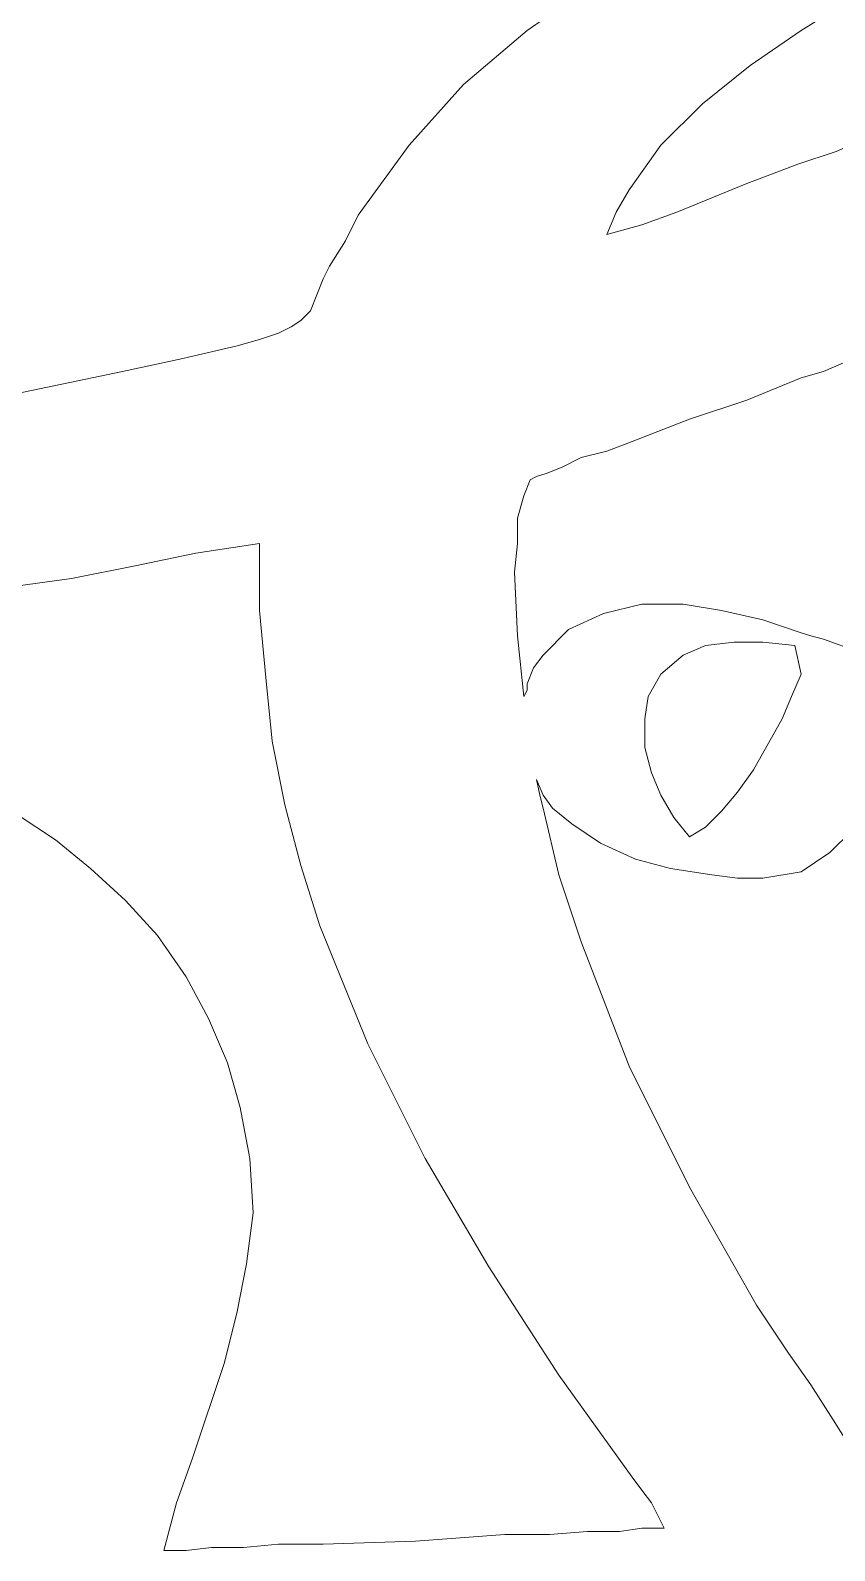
# Model space of a CAD drawing. Header units: centimetres. Extents: x -51 to 51, y -37 to 37.
# Drawn here: x -22.71 to -16.03, y -7.98 to 4.63 of the extents above; entities that cross this region are included whole.
import ezdxf

# ---------------------------------------------------------------- set-up
doc = ezdxf.new("R2010")
doc.units = ezdxf.units.CM
doc.header["$MEASUREMENT"] = 0
doc.layers.add('Layer 1', color=7, linetype='Continuous')

msp = doc.modelspace()

# ---------------------------------------------------------------- linework, layer by layer
at = {"layer": 'Layer 1', "lineweight": 9}
for points, knots in [([(-15.06847, 5.26094), (-15.06847, 5.26094), (-15.46502, 5.10232), (-15.46502, 5.10232), (-15.46502, 5.10232), (-15.46502, 5.10232), (-15.888, 4.89083), (-15.888, 4.89083), (-15.888, 4.89083), (-15.888, 4.89083), (-16.31099, 4.62646), (-16.31099, 4.62646), (-16.31099, 4.62646), (-16.31099, 4.62646), (-16.73397, 4.33566), (-16.73397, 4.33566), (-16.73397, 4.33566), (-16.73397, 4.33566), (-17.13052, 4.01842), (-17.13052, 4.01842), (-17.13052, 4.01842), (-17.13052, 4.01842), (-17.47419, 3.67475), (-17.47419, 3.67475), (-17.47419, 3.67475), (-17.47419, 3.67475), (-17.73856, 3.30464), (-17.73856, 3.30464), (-17.73856, 3.30464), (-17.73856, 3.30464), (-17.8443, 3.11958), (-17.8443, 3.11958), (-17.8443, 3.11958), (-17.8443, 3.11958), (-17.92361, 2.93453), (-17.92361, 2.93453)], [0, 0, 0, 0, 0.1, 0.1, 0.1, 0.1, 0.2, 0.2, 0.2, 0.2, 0.3, 0.3, 0.3, 0.3, 0.4, 0.4, 0.4, 0.4, 0.5, 0.5, 0.5, 0.5, 0.6, 0.6, 0.6, 0.6, 0.7, 0.7, 0.7, 0.7, 0.8, 0.8, 0.8, 0.8, 1, 1, 1, 1]), ([(-19.98566, 3.09315), (-19.98566, 3.09315), (-19.56267, 3.67475), (-19.56267, 3.67475), (-19.56267, 3.67475), (-19.56267, 3.67475), (-19.11325, 4.17704), (-19.11325, 4.17704), (-19.11325, 4.17704), (-19.11325, 4.17704), (-18.58452, 4.62646), (-18.58452, 4.62646), (-18.58452, 4.62646), (-18.58452, 4.62646), (-17.97648, 5.04945), (-17.97648, 5.04945)], [0, 0, 0, 0, 0.2, 0.2, 0.2, 0.2, 0.4, 0.4, 0.4, 0.4, 0.6, 0.6, 0.6, 0.6, 1, 1, 1, 1]), ([(-16.76041, 3.35751), (-16.76041, 3.35751), (-16.54891, 3.43682), (-16.54891, 3.43682), (-16.54891, 3.43682), (-16.54891, 3.43682), (-16.33742, 3.51613), (-16.33742, 3.51613), (-16.33742, 3.51613), (-16.33742, 3.51613), (-16.02018, 3.62188), (-16.02018, 3.62188), (-16.02018, 3.62188), (-16.02018, 3.62188), (-15.78226, 3.72762), (-15.78226, 3.72762), (-15.78226, 3.72762), (-15.78226, 3.72762), (-15.57076, 3.78049), (-15.57076, 3.78049), (-15.57076, 3.78049), (-15.57076, 3.78049), (-15.33284, 3.78049), (-15.33284, 3.78049), (-15.33284, 3.78049), (-15.33284, 3.78049), (-15.06847, 3.75406), (-15.06847, 3.75406), (-15.06847, 3.75406), (-15.06847, 3.75406), (-14.90985, 3.72762), (-14.90985, 3.72762), (-14.90985, 3.72762), (-14.90985, 3.72762), (-14.75123, 3.67475), (-14.75123, 3.67475), (-14.75123, 3.67475), (-14.75123, 3.67475), (-14.53974, 3.62188), (-14.53974, 3.62188), (-14.53974, 3.62188), (-14.53974, 3.62188), (-14.30181, 3.569), (-14.30181, 3.569)], [0, 0, 0, 0, 0.08333333, 0.08333333, 0.08333333, 0.08333333, 0.16666667, 0.16666667, 0.16666667, 0.16666667, 0.25, 0.25, 0.25, 0.25, 0.33333333, 0.33333333, 0.33333333, 0.33333333, 0.41666667, 0.41666667, 0.41666667, 0.41666667, 0.5, 0.5, 0.5, 0.5, 0.58333333, 0.58333333, 0.58333333, 0.58333333, 0.66666667, 0.66666667, 0.66666667, 0.66666667, 0.75, 0.75, 0.75, 0.75, 0.83333333, 0.83333333, 0.83333333, 0.83333333, 1, 1, 1, 1]), ([(-17.92361, 2.93453), (-17.92361, 2.93453), (-17.63281, 3.01384), (-17.63281, 3.01384), (-17.63281, 3.01384), (-17.63281, 3.01384), (-17.34201, 3.11958), (-17.34201, 3.11958), (-17.34201, 3.11958), (-17.34201, 3.11958), (-16.76041, 3.35751), (-16.76041, 3.35751)], [0, 0, 0, 0, 0.25, 0.25, 0.25, 0.25, 0.5, 0.5, 0.5, 0.5, 1, 1, 1, 1]), ([(-20.22359, 2.67016), (-20.22359, 2.67016), (-20.0914, 2.88165), (-20.0914, 2.88165), (-20.0914, 2.88165), (-20.0914, 2.88165), (-19.98566, 3.09315), (-19.98566, 3.09315)], [0, 0, 0, 0, 0.33333333, 0.33333333, 0.33333333, 0.33333333, 1, 1, 1, 1]), ([(-20.46151, 2.22074), (-20.46151, 2.22074), (-20.3822, 2.30005), (-20.3822, 2.30005), (-20.3822, 2.30005), (-20.3822, 2.30005), (-20.32933, 2.43223), (-20.32933, 2.43223), (-20.32933, 2.43223), (-20.32933, 2.43223), (-20.27646, 2.56442), (-20.27646, 2.56442), (-20.27646, 2.56442), (-20.27646, 2.56442), (-20.22359, 2.67016), (-20.22359, 2.67016)], [0, 0, 0, 0, 0.2, 0.2, 0.2, 0.2, 0.4, 0.4, 0.4, 0.4, 0.6, 0.6, 0.6, 0.6, 1, 1, 1, 1]), ([(-23.63389, 1.48052), (-23.63389, 1.48052), (-23.50171, 1.50696), (-23.50171, 1.50696), (-23.50171, 1.50696), (-23.50171, 1.50696), (-23.34309, 1.53339), (-23.34309, 1.53339), (-23.34309, 1.53339), (-23.34309, 1.53339), (-23.15803, 1.55983), (-23.15803, 1.55983), (-23.15803, 1.55983), (-23.15803, 1.55983), (-22.94654, 1.58627), (-22.94654, 1.58627), (-22.94654, 1.58627), (-22.94654, 1.58627), (-22.44425, 1.69201), (-22.44425, 1.69201), (-22.44425, 1.69201), (-22.44425, 1.69201), (-21.94196, 1.79776), (-21.94196, 1.79776), (-21.94196, 1.79776), (-21.94196, 1.79776), (-21.43966, 1.9035), (-21.43966, 1.9035), (-21.43966, 1.9035), (-21.43966, 1.9035), (-20.99024, 2.00925), (-20.99024, 2.00925), (-20.99024, 2.00925), (-20.99024, 2.00925), (-20.80519, 2.06212), (-20.80519, 2.06212), (-20.80519, 2.06212), (-20.80519, 2.06212), (-20.64657, 2.115), (-20.64657, 2.115), (-20.64657, 2.115), (-20.64657, 2.115), (-20.54082, 2.16787), (-20.54082, 2.16787), (-20.54082, 2.16787), (-20.54082, 2.16787), (-20.46151, 2.22074), (-20.46151, 2.22074)], [0, 0, 0, 0, 0.07692308, 0.07692308, 0.07692308, 0.07692308, 0.15384615, 0.15384615, 0.15384615, 0.15384615, 0.23076923, 0.23076923, 0.23076923, 0.23076923, 0.30769231, 0.30769231, 0.30769231, 0.30769231, 0.38461538, 0.38461538, 0.38461538, 0.38461538, 0.46153846, 0.46153846, 0.46153846, 0.46153846, 0.53846154, 0.53846154, 0.53846154, 0.53846154, 0.61538462, 0.61538462, 0.61538462, 0.61538462, 0.69230769, 0.69230769, 0.69230769, 0.69230769, 0.76923077, 0.76923077, 0.76923077, 0.76923077, 0.84615385, 0.84615385, 0.84615385, 0.84615385, 1, 1, 1, 1]), ([(-15.72938, 1.95638), (-15.72938, 1.95638), (-15.80869, 1.92994), (-15.80869, 1.92994), (-15.80869, 1.92994), (-15.80869, 1.92994), (-15.94087, 1.87707), (-15.94087, 1.87707), (-15.94087, 1.87707), (-15.94087, 1.87707), (-16.12593, 1.79776), (-16.12593, 1.79776), (-16.12593, 1.79776), (-16.12593, 1.79776), (-16.31099, 1.74489), (-16.31099, 1.74489), (-16.31099, 1.74489), (-16.31099, 1.74489), (-16.76041, 1.55983), (-16.76041, 1.55983), (-16.76041, 1.55983), (-16.76041, 1.55983), (-17.23626, 1.40121), (-17.23626, 1.40121), (-17.23626, 1.40121), (-17.23626, 1.40121), (-17.71212, 1.21616), (-17.71212, 1.21616), (-17.71212, 1.21616), (-17.71212, 1.21616), (-17.92361, 1.13685), (-17.92361, 1.13685), (-17.92361, 1.13685), (-17.92361, 1.13685), (-18.1351, 1.08397), (-18.1351, 1.08397), (-18.1351, 1.08397), (-18.1351, 1.08397), (-18.29372, 1.00466), (-18.29372, 1.00466), (-18.29372, 1.00466), (-18.29372, 1.00466), (-18.4259, 0.95179), (-18.4259, 0.95179), (-18.4259, 0.95179), (-18.4259, 0.95179), (-18.50521, 0.92535), (-18.50521, 0.92535), (-18.50521, 0.92535), (-18.50521, 0.92535), (-18.55809, 0.89892), (-18.55809, 0.89892)], [0, 0, 0, 0, 0.07142857, 0.07142857, 0.07142857, 0.07142857, 0.14285714, 0.14285714, 0.14285714, 0.14285714, 0.21428571, 0.21428571, 0.21428571, 0.21428571, 0.28571429, 0.28571429, 0.28571429, 0.28571429, 0.35714286, 0.35714286, 0.35714286, 0.35714286, 0.42857143, 0.42857143, 0.42857143, 0.42857143, 0.5, 0.5, 0.5, 0.5, 0.57142857, 0.57142857, 0.57142857, 0.57142857, 0.64285714, 0.64285714, 0.64285714, 0.64285714, 0.71428571, 0.71428571, 0.71428571, 0.71428571, 0.78571429, 0.78571429, 0.78571429, 0.78571429, 0.85714286, 0.85714286, 0.85714286, 0.85714286, 1, 1, 1, 1]), ([(-18.55809, 0.89892), (-18.55809, 0.89892), (-18.61096, 0.76674), (-18.61096, 0.76674), (-18.61096, 0.76674), (-18.61096, 0.76674), (-18.66383, 0.58168), (-18.66383, 0.58168), (-18.66383, 0.58168), (-18.66383, 0.58168), (-18.66383, 0.37019), (-18.66383, 0.37019), (-18.66383, 0.37019), (-18.66383, 0.37019), (-18.69027, 0.13226), (-18.69027, 0.13226), (-18.69027, 0.13226), (-18.69027, 0.13226), (-18.66383, -0.39647), (-18.66383, -0.39647), (-18.66383, -0.39647), (-18.66383, -0.39647), (-18.61096, -0.89876), (-18.61096, -0.89876)], [0, 0, 0, 0, 0.14285714, 0.14285714, 0.14285714, 0.14285714, 0.28571429, 0.28571429, 0.28571429, 0.28571429, 0.42857143, 0.42857143, 0.42857143, 0.42857143, 0.57142857, 0.57142857, 0.57142857, 0.57142857, 0.71428571, 0.71428571, 0.71428571, 0.71428571, 1, 1, 1, 1]), ([(-22.94654, 0.00008), (-22.94654, 0.00008), (-22.36494, 0.07939), (-22.36494, 0.07939), (-22.36494, 0.07939), (-22.36494, 0.07939), (-21.83621, 0.18513), (-21.83621, 0.18513), (-21.83621, 0.18513), (-21.83621, 0.18513), (-21.33392, 0.29088), (-21.33392, 0.29088), (-21.33392, 0.29088), (-21.33392, 0.29088), (-20.80519, 0.37019), (-20.80519, 0.37019)], [0, 0, 0, 0, 0.2, 0.2, 0.2, 0.2, 0.4, 0.4, 0.4, 0.4, 0.6, 0.6, 0.6, 0.6, 1, 1, 1, 1]), ([(-20.80519, 0.37019), (-20.80519, 0.37019), (-20.80519, -0.18498), (-20.80519, -0.18498), (-20.80519, -0.18498), (-20.80519, -0.18498), (-20.75231, -0.74014), (-20.75231, -0.74014), (-20.75231, -0.74014), (-20.75231, -0.74014), (-20.69944, -1.26887), (-20.69944, -1.26887), (-20.69944, -1.26887), (-20.69944, -1.26887), (-20.5937, -1.7976), (-20.5937, -1.7976), (-20.5937, -1.7976), (-20.5937, -1.7976), (-20.46151, -2.2999), (-20.46151, -2.2999), (-20.46151, -2.2999), (-20.46151, -2.2999), (-20.30289, -2.80219), (-20.30289, -2.80219), (-20.30289, -2.80219), (-20.30289, -2.80219), (-19.90635, -3.78034), (-19.90635, -3.78034), (-19.90635, -3.78034), (-19.90635, -3.78034), (-19.43049, -4.73205), (-19.43049, -4.73205), (-19.43049, -4.73205), (-19.43049, -4.73205), (-18.90176, -5.63089), (-18.90176, -5.63089), (-18.90176, -5.63089), (-18.90176, -5.63089), (-18.32016, -6.52973), (-18.32016, -6.52973), (-18.32016, -6.52973), (-18.32016, -6.52973), (-17.71212, -7.3757), (-17.71212, -7.3757)], [0, 0, 0, 0, 0.08333333, 0.08333333, 0.08333333, 0.08333333, 0.16666667, 0.16666667, 0.16666667, 0.16666667, 0.25, 0.25, 0.25, 0.25, 0.33333333, 0.33333333, 0.33333333, 0.33333333, 0.41666667, 0.41666667, 0.41666667, 0.41666667, 0.5, 0.5, 0.5, 0.5, 0.58333333, 0.58333333, 0.58333333, 0.58333333, 0.66666667, 0.66666667, 0.66666667, 0.66666667, 0.75, 0.75, 0.75, 0.75, 0.83333333, 0.83333333, 0.83333333, 0.83333333, 1, 1, 1, 1]), ([(-18.58452, -0.79302), (-18.58452, -0.79302), (-18.53165, -0.66083), (-18.53165, -0.66083), (-18.53165, -0.66083), (-18.53165, -0.66083), (-18.45234, -0.55509), (-18.45234, -0.55509), (-18.45234, -0.55509), (-18.45234, -0.55509), (-18.24085, -0.3436), (-18.24085, -0.3436), (-18.24085, -0.3436), (-18.24085, -0.3436), (-17.95005, -0.21141), (-17.95005, -0.21141), (-17.95005, -0.21141), (-17.95005, -0.21141), (-17.63281, -0.13211), (-17.63281, -0.13211)], [0, 0, 0, 0, 0.16666667, 0.16666667, 0.16666667, 0.16666667, 0.33333333, 0.33333333, 0.33333333, 0.33333333, 0.5, 0.5, 0.5, 0.5, 0.66666667, 0.66666667, 0.66666667, 0.66666667, 1, 1, 1, 1]), ([(-17.63281, -0.13211), (-17.63281, -0.13211), (-17.28914, -0.13211), (-17.28914, -0.13211), (-17.28914, -0.13211), (-17.28914, -0.13211), (-16.9719, -0.18498), (-16.9719, -0.18498), (-16.9719, -0.18498), (-16.9719, -0.18498), (-16.62822, -0.26429), (-16.62822, -0.26429), (-16.62822, -0.26429), (-16.62822, -0.26429), (-16.31099, -0.37003), (-16.31099, -0.37003)], [0, 0, 0, 0, 0.2, 0.2, 0.2, 0.2, 0.4, 0.4, 0.4, 0.4, 0.6, 0.6, 0.6, 0.6, 1, 1, 1, 1]), ([(-16.31099, -0.37003), (-16.31099, -0.37003), (-16.23168, -0.39647), (-16.23168, -0.39647), (-16.23168, -0.39647), (-16.23168, -0.39647), (-16.12593, -0.42291), (-16.12593, -0.42291), (-16.12593, -0.42291), (-16.12593, -0.42291), (-15.83513, -0.52865), (-15.83513, -0.52865), (-15.83513, -0.52865), (-15.83513, -0.52865), (-15.49145, -0.66083), (-15.49145, -0.66083), (-15.49145, -0.66083), (-15.49145, -0.66083), (-15.09491, -0.79302), (-15.09491, -0.79302), (-15.09491, -0.79302), (-15.09491, -0.79302), (-14.7248, -0.95164), (-14.7248, -0.95164), (-14.7248, -0.95164), (-14.7248, -0.95164), (-14.40756, -1.08382), (-14.40756, -1.08382), (-14.40756, -1.08382), (-14.40756, -1.08382), (-14.27538, -1.13669), (-14.27538, -1.13669), (-14.27538, -1.13669), (-14.27538, -1.13669), (-14.16963, -1.18956), (-14.16963, -1.18956), (-14.16963, -1.18956), (-14.16963, -1.18956), (-14.09032, -1.24244), (-14.09032, -1.24244), (-14.09032, -1.24244), (-14.09032, -1.24244), (-14.03745, -1.26887), (-14.03745, -1.26887)], [0, 0, 0, 0, 0.08333333, 0.08333333, 0.08333333, 0.08333333, 0.16666667, 0.16666667, 0.16666667, 0.16666667, 0.25, 0.25, 0.25, 0.25, 0.33333333, 0.33333333, 0.33333333, 0.33333333, 0.41666667, 0.41666667, 0.41666667, 0.41666667, 0.5, 0.5, 0.5, 0.5, 0.58333333, 0.58333333, 0.58333333, 0.58333333, 0.66666667, 0.66666667, 0.66666667, 0.66666667, 0.75, 0.75, 0.75, 0.75, 0.83333333, 0.83333333, 0.83333333, 0.83333333, 1, 1, 1, 1]), ([(-17.28914, -0.55509), (-17.28914, -0.55509), (-17.10408, -0.47578), (-17.10408, -0.47578), (-17.10408, -0.47578), (-17.10408, -0.47578), (-16.86615, -0.44934), (-16.86615, -0.44934), (-16.86615, -0.44934), (-16.86615, -0.44934), (-16.62822, -0.44934), (-16.62822, -0.44934), (-16.62822, -0.44934), (-16.62822, -0.44934), (-16.36386, -0.47578), (-16.36386, -0.47578)], [0, 0, 0, 0, 0.2, 0.2, 0.2, 0.2, 0.4, 0.4, 0.4, 0.4, 0.6, 0.6, 0.6, 0.6, 1, 1, 1, 1]), ([(-17.23626, -2.06197), (-17.23626, -2.06197), (-17.36844, -1.90335), (-17.36844, -1.90335), (-17.36844, -1.90335), (-17.36844, -1.90335), (-17.47419, -1.71829), (-17.47419, -1.71829), (-17.47419, -1.71829), (-17.47419, -1.71829), (-17.5535, -1.53324), (-17.5535, -1.53324), (-17.5535, -1.53324), (-17.5535, -1.53324), (-17.60637, -1.32175), (-17.60637, -1.32175), (-17.60637, -1.32175), (-17.60637, -1.32175), (-17.60637, -1.08382), (-17.60637, -1.08382), (-17.60637, -1.08382), (-17.60637, -1.08382), (-17.57994, -0.89876), (-17.57994, -0.89876), (-17.57994, -0.89876), (-17.57994, -0.89876), (-17.47419, -0.71371), (-17.47419, -0.71371), (-17.47419, -0.71371), (-17.47419, -0.71371), (-17.28914, -0.55509), (-17.28914, -0.55509)], [0, 0, 0, 0, 0.11111111, 0.11111111, 0.11111111, 0.11111111, 0.22222222, 0.22222222, 0.22222222, 0.22222222, 0.33333333, 0.33333333, 0.33333333, 0.33333333, 0.44444444, 0.44444444, 0.44444444, 0.44444444, 0.55555556, 0.55555556, 0.55555556, 0.55555556, 0.66666667, 0.66666667, 0.66666667, 0.66666667, 0.77777778, 0.77777778, 0.77777778, 0.77777778, 1, 1, 1, 1]), ([(-16.31099, -0.71371), (-16.31099, -0.71371), (-16.3903, -0.89876), (-16.3903, -0.89876), (-16.3903, -0.89876), (-16.3903, -0.89876), (-16.4696, -1.08382), (-16.4696, -1.08382), (-16.4696, -1.08382), (-16.4696, -1.08382), (-16.70753, -1.5068), (-16.70753, -1.5068), (-16.70753, -1.5068), (-16.70753, -1.5068), (-16.83972, -1.69186), (-16.83972, -1.69186), (-16.83972, -1.69186), (-16.83972, -1.69186), (-16.9719, -1.85048), (-16.9719, -1.85048), (-16.9719, -1.85048), (-16.9719, -1.85048), (-17.10408, -1.98266), (-17.10408, -1.98266), (-17.10408, -1.98266), (-17.10408, -1.98266), (-17.23626, -2.06197), (-17.23626, -2.06197)], [0, 0, 0, 0, 0.125, 0.125, 0.125, 0.125, 0.25, 0.25, 0.25, 0.25, 0.375, 0.375, 0.375, 0.375, 0.5, 0.5, 0.5, 0.5, 0.625, 0.625, 0.625, 0.625, 0.75, 0.75, 0.75, 0.75, 1, 1, 1, 1]), ([(-18.61096, -0.89876), (-18.61096, -0.89876), (-18.58452, -0.84589), (-18.58452, -0.84589), (-18.58452, -0.84589), (-18.58452, -0.84589), (-18.58452, -0.79302), (-18.58452, -0.79302)], [0, 0, 0, 0, 0.33333333, 0.33333333, 0.33333333, 0.33333333, 1, 1, 1, 1]), ([(-15.3064, -0.9252), (-15.3064, -0.9252), (-15.46502, -1.18956), (-15.46502, -1.18956), (-15.46502, -1.18956), (-15.46502, -1.18956), (-15.62364, -1.48037), (-15.62364, -1.48037), (-15.62364, -1.48037), (-15.62364, -1.48037), (-15.75582, -1.74473), (-15.75582, -1.74473), (-15.75582, -1.74473), (-15.75582, -1.74473), (-15.888, -2.0091), (-15.888, -2.0091), (-15.888, -2.0091), (-15.888, -2.0091), (-16.07306, -2.19415), (-16.07306, -2.19415), (-16.07306, -2.19415), (-16.07306, -2.19415), (-16.31099, -2.35277), (-16.31099, -2.35277), (-16.31099, -2.35277), (-16.31099, -2.35277), (-16.62822, -2.40564), (-16.62822, -2.40564), (-16.62822, -2.40564), (-16.62822, -2.40564), (-16.83972, -2.40564), (-16.83972, -2.40564), (-16.83972, -2.40564), (-16.83972, -2.40564), (-17.05121, -2.37921), (-17.05121, -2.37921)], [0, 0, 0, 0, 0.1, 0.1, 0.1, 0.1, 0.2, 0.2, 0.2, 0.2, 0.3, 0.3, 0.3, 0.3, 0.4, 0.4, 0.4, 0.4, 0.5, 0.5, 0.5, 0.5, 0.6, 0.6, 0.6, 0.6, 0.7, 0.7, 0.7, 0.7, 0.8, 0.8, 0.8, 0.8, 1, 1, 1, 1]), ([(-20.8845, -4.73205), (-20.8845, -4.73205), (-20.96381, -4.30907), (-20.96381, -4.30907), (-20.96381, -4.30907), (-20.96381, -4.30907), (-21.06955, -3.93896), (-21.06955, -3.93896), (-21.06955, -3.93896), (-21.06955, -3.93896), (-21.22817, -3.56885), (-21.22817, -3.56885), (-21.22817, -3.56885), (-21.22817, -3.56885), (-21.41323, -3.22517), (-21.41323, -3.22517), (-21.41323, -3.22517), (-21.41323, -3.22517), (-21.65116, -2.8815), (-21.65116, -2.8815), (-21.65116, -2.8815), (-21.65116, -2.8815), (-21.91552, -2.5907), (-21.91552, -2.5907), (-21.91552, -2.5907), (-21.91552, -2.5907), (-22.20632, -2.32633), (-22.20632, -2.32633), (-22.20632, -2.32633), (-22.20632, -2.32633), (-22.49712, -2.0884), (-22.49712, -2.0884), (-22.49712, -2.0884), (-22.49712, -2.0884), (-22.81436, -1.87691), (-22.81436, -1.87691), (-22.81436, -1.87691), (-22.81436, -1.87691), (-23.15803, -1.69186), (-23.15803, -1.69186), (-23.15803, -1.69186), (-23.15803, -1.69186), (-23.52815, -1.53324), (-23.52815, -1.53324), (-23.52815, -1.53324), (-23.52815, -1.53324), (-23.87182, -1.40106), (-23.87182, -1.40106), (-23.87182, -1.40106), (-23.87182, -1.40106), (-24.24193, -1.32175), (-24.24193, -1.32175), (-24.24193, -1.32175), (-24.24193, -1.32175), (-24.61204, -1.26887), (-24.61204, -1.26887), (-24.61204, -1.26887), (-24.61204, -1.26887), (-24.95572, -1.24244), (-24.95572, -1.24244), (-24.95572, -1.24244), (-24.95572, -1.24244), (-25.32583, -1.26887), (-25.32583, -1.26887)], [0, 0, 0, 0, 0.05882353, 0.05882353, 0.05882353, 0.05882353, 0.11764706, 0.11764706, 0.11764706, 0.11764706, 0.17647059, 0.17647059, 0.17647059, 0.17647059, 0.23529412, 0.23529412, 0.23529412, 0.23529412, 0.29411765, 0.29411765, 0.29411765, 0.29411765, 0.35294118, 0.35294118, 0.35294118, 0.35294118, 0.41176471, 0.41176471, 0.41176471, 0.41176471, 0.47058824, 0.47058824, 0.47058824, 0.47058824, 0.52941176, 0.52941176, 0.52941176, 0.52941176, 0.58823529, 0.58823529, 0.58823529, 0.58823529, 0.64705882, 0.64705882, 0.64705882, 0.64705882, 0.70588235, 0.70588235, 0.70588235, 0.70588235, 0.76470588, 0.76470588, 0.76470588, 0.76470588, 0.82352941, 0.82352941, 0.82352941, 0.82352941, 0.88235294, 0.88235294, 0.88235294, 0.88235294, 1, 1, 1, 1]), ([(-18.21441, -1.95622), (-18.21441, -1.95622), (-18.37303, -1.82404), (-18.37303, -1.82404), (-18.37303, -1.82404), (-18.37303, -1.82404), (-18.45234, -1.71829), (-18.45234, -1.71829), (-18.45234, -1.71829), (-18.45234, -1.71829), (-18.50521, -1.58611), (-18.50521, -1.58611)], [0, 0, 0, 0, 0.25, 0.25, 0.25, 0.25, 0.5, 0.5, 0.5, 0.5, 1, 1, 1, 1]), ([(-18.50521, -1.58611), (-18.50521, -1.58611), (-18.47878, -1.71829), (-18.47878, -1.71829), (-18.47878, -1.71829), (-18.47878, -1.71829), (-18.45234, -1.82404), (-18.45234, -1.82404)], [0, 0, 0, 0, 0.33333333, 0.33333333, 0.33333333, 0.33333333, 1, 1, 1, 1]), ([(-18.45234, -1.82404), (-18.45234, -1.82404), (-18.32016, -2.37921), (-18.32016, -2.37921), (-18.32016, -2.37921), (-18.32016, -2.37921), (-18.1351, -2.93437), (-18.1351, -2.93437), (-18.1351, -2.93437), (-18.1351, -2.93437), (-17.73856, -3.96539), (-17.73856, -3.96539), (-17.73856, -3.96539), (-17.73856, -3.96539), (-17.23626, -4.96998), (-17.23626, -4.96998), (-17.23626, -4.96998), (-17.23626, -4.96998), (-16.6811, -5.94813), (-16.6811, -5.94813)], [0, 0, 0, 0, 0.16666667, 0.16666667, 0.16666667, 0.16666667, 0.33333333, 0.33333333, 0.33333333, 0.33333333, 0.5, 0.5, 0.5, 0.5, 0.66666667, 0.66666667, 0.66666667, 0.66666667, 1, 1, 1, 1]), ([(-17.05121, -2.37921), (-17.05121, -2.37921), (-17.39488, -2.32633), (-17.39488, -2.32633), (-17.39488, -2.32633), (-17.39488, -2.32633), (-17.68568, -2.24702), (-17.68568, -2.24702), (-17.68568, -2.24702), (-17.68568, -2.24702), (-17.97648, -2.11484), (-17.97648, -2.11484), (-17.97648, -2.11484), (-17.97648, -2.11484), (-18.21441, -1.95622), (-18.21441, -1.95622)], [0, 0, 0, 0, 0.2, 0.2, 0.2, 0.2, 0.4, 0.4, 0.4, 0.4, 0.6, 0.6, 0.6, 0.6, 1, 1, 1, 1]), ([(-21.59828, -7.98374), (-21.59828, -7.98374), (-21.49254, -7.58719), (-21.49254, -7.58719), (-21.49254, -7.58719), (-21.49254, -7.58719), (-21.36035, -7.21708), (-21.36035, -7.21708), (-21.36035, -7.21708), (-21.36035, -7.21708), (-21.09599, -6.42399), (-21.09599, -6.42399), (-21.09599, -6.42399), (-21.09599, -6.42399), (-20.99024, -6.001), (-20.99024, -6.001), (-20.99024, -6.001), (-20.99024, -6.001), (-20.91093, -5.60446), (-20.91093, -5.60446), (-20.91093, -5.60446), (-20.91093, -5.60446), (-20.85806, -5.18147), (-20.85806, -5.18147), (-20.85806, -5.18147), (-20.85806, -5.18147), (-20.8845, -4.73205), (-20.8845, -4.73205)], [0, 0, 0, 0, 0.125, 0.125, 0.125, 0.125, 0.25, 0.25, 0.25, 0.25, 0.375, 0.375, 0.375, 0.375, 0.5, 0.5, 0.5, 0.5, 0.625, 0.625, 0.625, 0.625, 0.75, 0.75, 0.75, 0.75, 1, 1, 1, 1]), ([(-16.6811, -5.94813), (-16.6811, -5.94813), (-16.57535, -6.10675), (-16.57535, -6.10675), (-16.57535, -6.10675), (-16.57535, -6.10675), (-16.41673, -6.34468), (-16.41673, -6.34468), (-16.41673, -6.34468), (-16.41673, -6.34468), (-16.23168, -6.60904), (-16.23168, -6.60904), (-16.23168, -6.60904), (-16.23168, -6.60904), (-16.04662, -6.89984), (-16.04662, -6.89984), (-16.04662, -6.89984), (-16.04662, -6.89984), (-15.86157, -7.19065), (-15.86157, -7.19065), (-15.86157, -7.19065), (-15.86157, -7.19065), (-15.70295, -7.42857), (-15.70295, -7.42857), (-15.70295, -7.42857), (-15.70295, -7.42857), (-15.57076, -7.64007), (-15.57076, -7.64007), (-15.57076, -7.64007), (-15.57076, -7.64007), (-15.51789, -7.77225), (-15.51789, -7.77225)], [0, 0, 0, 0, 0.11111111, 0.11111111, 0.11111111, 0.11111111, 0.22222222, 0.22222222, 0.22222222, 0.22222222, 0.33333333, 0.33333333, 0.33333333, 0.33333333, 0.44444444, 0.44444444, 0.44444444, 0.44444444, 0.55555556, 0.55555556, 0.55555556, 0.55555556, 0.66666667, 0.66666667, 0.66666667, 0.66666667, 0.77777778, 0.77777778, 0.77777778, 0.77777778, 1, 1, 1, 1]), ([(-17.71212, -7.3757), (-17.71212, -7.3757), (-17.63281, -7.48145), (-17.63281, -7.48145), (-17.63281, -7.48145), (-17.63281, -7.48145), (-17.5535, -7.58719), (-17.5535, -7.58719), (-17.5535, -7.58719), (-17.5535, -7.58719), (-17.50063, -7.69294), (-17.50063, -7.69294), (-17.50063, -7.69294), (-17.50063, -7.69294), (-17.44775, -7.79868), (-17.44775, -7.79868)], [0, 0, 0, 0, 0.2, 0.2, 0.2, 0.2, 0.4, 0.4, 0.4, 0.4, 0.6, 0.6, 0.6, 0.6, 1, 1, 1, 1]), ([(-17.44775, -7.79868), (-17.44775, -7.79868), (-17.50063, -7.79868), (-17.50063, -7.79868), (-17.50063, -7.79868), (-17.50063, -7.79868), (-17.63281, -7.79868), (-17.63281, -7.79868), (-17.63281, -7.79868), (-17.63281, -7.79868), (-17.81787, -7.82512), (-17.81787, -7.82512), (-17.81787, -7.82512), (-17.81787, -7.82512), (-18.08223, -7.82512), (-18.08223, -7.82512), (-18.08223, -7.82512), (-18.08223, -7.82512), (-18.39947, -7.85156), (-18.39947, -7.85156), (-18.39947, -7.85156), (-18.39947, -7.85156), (-18.76958, -7.85156), (-18.76958, -7.85156), (-18.76958, -7.85156), (-18.76958, -7.85156), (-19.5098, -7.90443), (-19.5098, -7.90443), (-19.5098, -7.90443), (-19.5098, -7.90443), (-20.27646, -7.93087), (-20.27646, -7.93087), (-20.27646, -7.93087), (-20.27646, -7.93087), (-20.64657, -7.93087), (-20.64657, -7.93087), (-20.64657, -7.93087), (-20.64657, -7.93087), (-20.93737, -7.9573), (-20.93737, -7.9573), (-20.93737, -7.9573), (-20.93737, -7.9573), (-21.20173, -7.9573), (-21.20173, -7.9573), (-21.20173, -7.9573), (-21.20173, -7.9573), (-21.41323, -7.98374), (-21.41323, -7.98374), (-21.41323, -7.98374), (-21.41323, -7.98374), (-21.54541, -7.98374), (-21.54541, -7.98374), (-21.54541, -7.98374), (-21.54541, -7.98374), (-21.59828, -7.98374), (-21.59828, -7.98374)], [0, 0, 0, 0, 0.06666667, 0.06666667, 0.06666667, 0.06666667, 0.13333333, 0.13333333, 0.13333333, 0.13333333, 0.2, 0.2, 0.2, 0.2, 0.26666667, 0.26666667, 0.26666667, 0.26666667, 0.33333333, 0.33333333, 0.33333333, 0.33333333, 0.4, 0.4, 0.4, 0.4, 0.46666667, 0.46666667, 0.46666667, 0.46666667, 0.53333333, 0.53333333, 0.53333333, 0.53333333, 0.6, 0.6, 0.6, 0.6, 0.66666667, 0.66666667, 0.66666667, 0.66666667, 0.73333333, 0.73333333, 0.73333333, 0.73333333, 0.8, 0.8, 0.8, 0.8, 0.86666667, 0.86666667, 0.86666667, 0.86666667, 1, 1, 1, 1])]:
    msp.add_open_spline(points, degree=3, knots=knots, dxfattribs=at)
msp.add_open_spline([(-16.36386, -0.47578), (-16.36386, -0.47578), (-16.31099, -0.71371), (-16.31099, -0.71371)], degree=3, dxfattribs=at)

doc.saveas('drawing.dxf')
